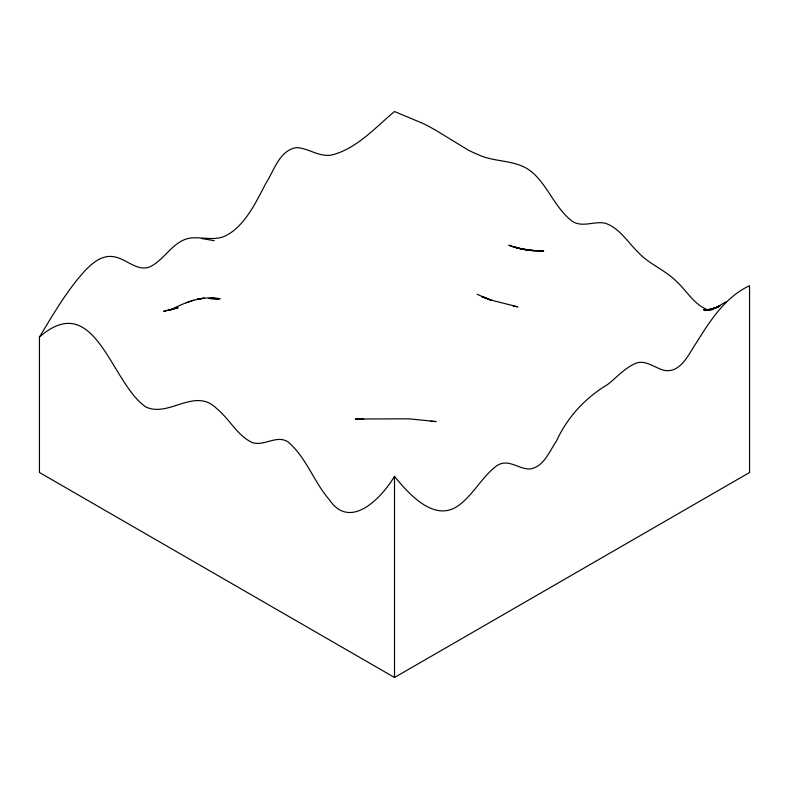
<?xml version="1.0" encoding="UTF-8"?>
<svg xmlns="http://www.w3.org/2000/svg" width="789" height="789" viewBox="0 0 789 789"><rect width="100%" height="100%" fill="white"/><g stroke="black" fill="none" stroke-linecap="round" stroke-linejoin="round"><path stroke-width="1.18" d="M39.45 337.021C95.282 288.439 110.855 383.415 145.965 407.025C169.142 417.854 195.199 386.452 216.975 408.83C229.678 419.146 237.203 435.646 252.48 442.668C264.354 446.436 276.604 434.542 287.985 441.86C306.25 457.373 313.706 481.675 329.26 499.595C350.434 531.263 381.965 497.346 394.5 476.359C408.899 494.141 435.42 523.995 459.74 504.585C473.972 493.598 482.276 476.743 496.567 465.885A21.49 12.407 -60 0 1 503.234 463.163C512.633 462.068 520.562 469.208 529.863 469.021C543.838 466.989 549.43 451.269 556.492 440.962C567.39 417.194 585.211 397.942 607.53 384.578C616.357 377.694 623.912 368.917 634.159 364.035C644.465 358.63 653.982 367.496 663.529 370.209C680.7 374.045 688.787 353.6 696.687 342.327C710.327 320.403 725.318 296.999 749.55 285.707L749.55 472.503L394.5 677.485L39.45 472.503L39.45 337.021C53.366 314.042 66.957 290.48 85.143 270.538C92.343 263.062 101.771 255.034 112.916 256.622C126.447 258.042 138.756 274.217 152.622 265.39C165.937 257.362 173.984 240.625 190.346 238.002C202.901 236.67 216.58 241.828 228.07 234.392A40.87 23.601 -60 0 0 234.727 229.757C249.087 217.468 257.106 199.864 265.794 183.502C274.069 170.749 279.484 149.841 296.911 147.582C308.992 148.391 319.644 157.583 332.159 154.91C357.23 148.302 375.248 127.552 394.5 111.515L423.032 123.469A265.055 153.027 60 0 1 436.297 130.589L467.966 149.91A134.347 77.569 60 0 0 478.104 154.614C494.604 162.495 514.724 159.437 529.863 170.483A36.333 20.978 60 0 1 536.52 176.43C549.568 190.336 556.738 209.302 572.025 221.127C582.213 228.041 594.314 220.762 605.311 223.248C619.848 228.189 627.926 242.608 638.597 252.717C648.538 263.516 662.622 268.931 673.471 278.625A66.838 38.592 60 0 1 681.499 286.515C689.349 295.135 696.411 305.57 707.753 309.83M726.294 301.645L715.948 307.759L720.239 305.54L710.258 309.732L718.483 306.98L709.222 309.633L713.148 308.933L704.212 310.067M211.728 298.686L218.06 298.627L208.868 298.489L220.092 298.715C202.586 295.55 185.691 301.911 170.454 309.998L178.117 307.611L163.658 311.349L177.239 307.907M193.542 300.126L186.224 302.789M709.222 309.633L714.548 308.164L704.932 310.629M430.518 421.316L436.169 421.553L408.83 418.831L355.375 418.998L362.753 419.344M708.147 309.781L711.224 309.702M712.25 309.673L703.443 309.663L707.555 309.899M363.818 419.393L361.599 419.107L363.473 419.353M513.284 306.102L517.84 306.862L491.932 300.323L481.546 296.565L491.932 300.323M202.033 238.574L214.204 240.675M477.108 294.287L487.494 298.715M483.055 296.822L490.196 300.027M394.5 476.359L394.5 677.485M202.467 298.4L197.289 299.159L204.321 298.153L202.467 298.4M543.631 250.991C531.756 251.267 519.941 249.482 508.846 245.201C519.921 249.541 531.825 250.794 543.631 250.991M534.755 250.626L528.452 250.379L513.284 246.75L519.576 248.555L534.755 250.626M217.005 298.765L212.034 298.163L218.997 299.011L217.005 298.765"/></g></svg>
